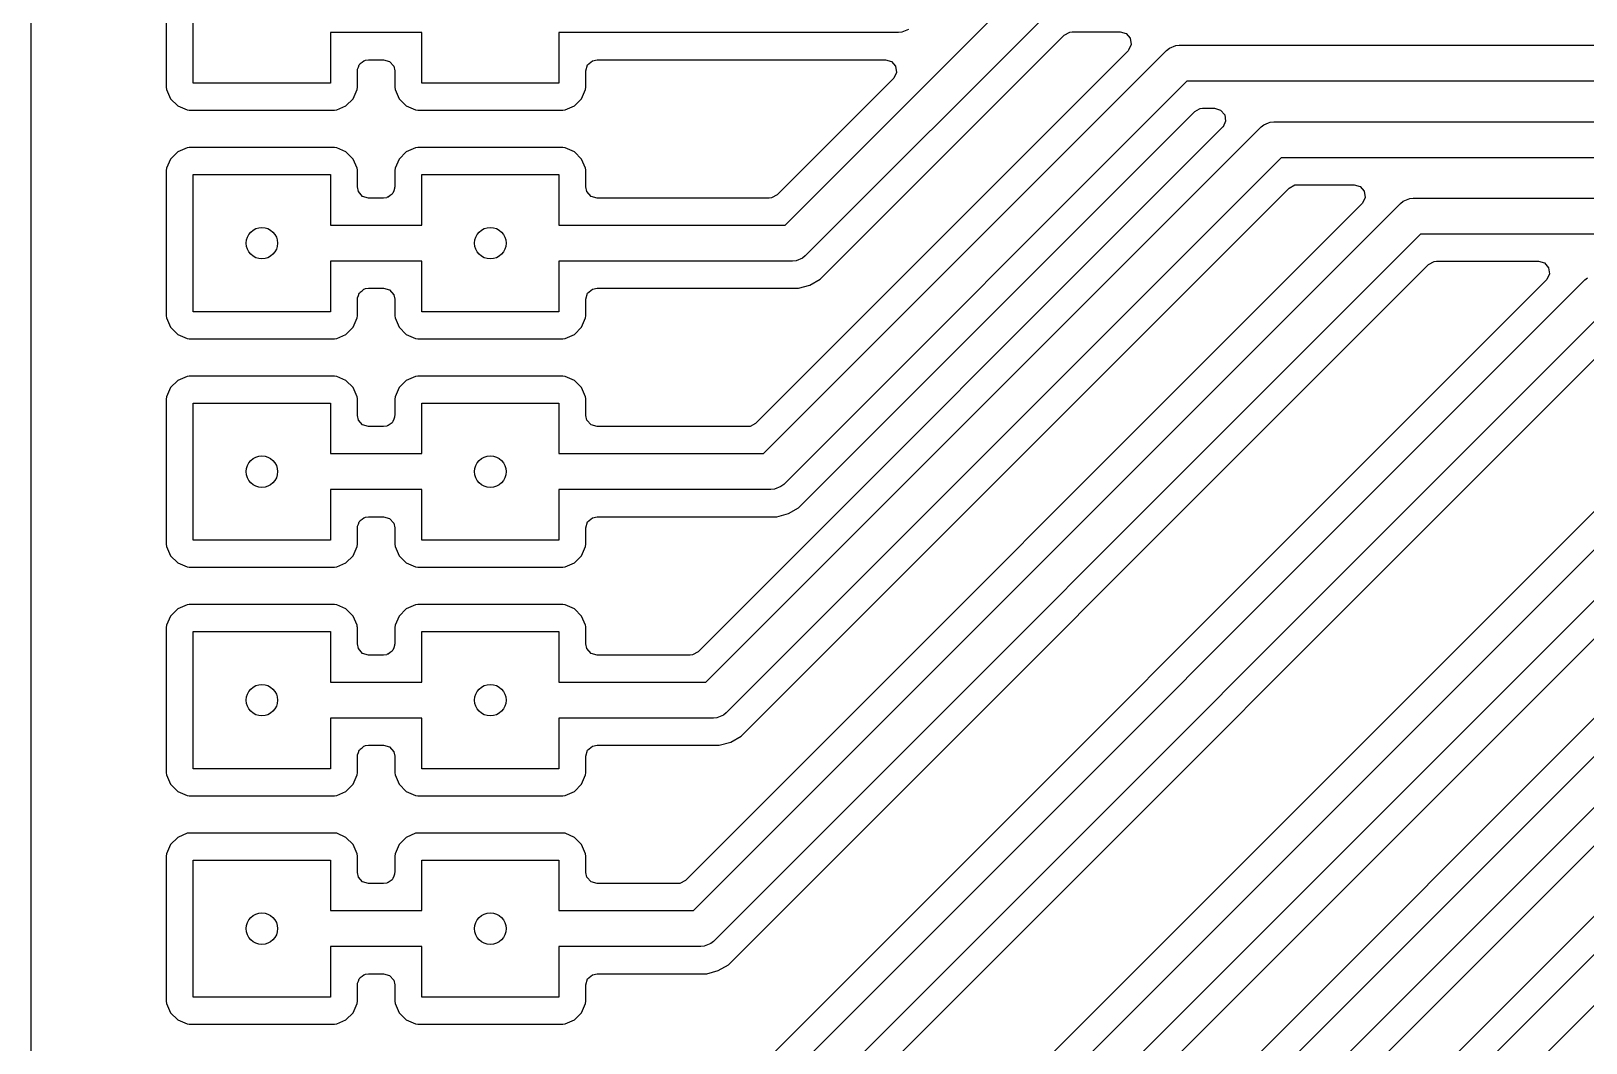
# Model space of a CAD drawing. Extents: x 0.22 to 2.58, y 0.22 to 2.18.
# Drawn here: x 0.218 to 0.898, y 1.304 to 1.746 of the extents above; entities that cross this region are included whole.
import ezdxf

# ---------------------------------------------------------------- set-up
doc = ezdxf.new("R2010")
doc.units = 0
doc.header["$MEASUREMENT"] = 0
doc.layers.add('BLACK', color=7, linetype='CONTINUOUS')

msp = doc.modelspace()

# ---------------------------------------------------------------- linework, layer by layer
at = {"layer": 'BLACK', "linetype": 'CONTINUOUS'}
for p, q in [((0.21789, 1.48531), (0.21789, 2.1772)), ((0.27707, 1.78531), (0.27707, 1.72178)), ((0.2889, 1.72354), (0.2889, 1.78354)), ((0.54792, 1.66142), (0.65782, 1.77132)), ((0.66665, 1.75787), (0.55675, 1.64798)), ((0.3889, 1.74567), (0.3489, 1.74567)), ((0.3489, 1.74567), (0.3489, 1.72354)), ((0.3889, 1.72354), (0.3889, 1.74567)), ((0.59754, 1.74567), (0.4489, 1.74567)), ((0.4489, 1.74567), (0.4489, 1.72354)), ((0.56328, 1.63778), (0.67012, 1.74461)), ((0.59908, 1.74582), (0.59754, 1.74567)), ((0.60192, 1.747), (0.59908, 1.74582)), ((0.67012, 1.74461), (0.67253, 1.74593)), ((0.67253, 1.74593), (0.67357, 1.74604)), ((0.67357, 1.74604), (0.69458, 1.74604)), ((0.69458, 1.74604), (0.69722, 1.74527)), ((0.69722, 1.74527), (0.69902, 1.74319)), ((0.69902, 1.74319), (0.69941, 1.74047)), ((0.69803, 1.73771), (0.535, 1.57468)), ((0.53847, 1.56142), (0.7149, 1.73785)), ((0.69827, 1.73796), (0.69803, 1.73771)), ((0.69941, 1.74047), (0.69827, 1.73796)), ((0.7149, 1.73785), (0.7161, 1.73883)), ((0.7161, 1.73883), (0.71894, 1.74001)), ((0.71894, 1.74001), (0.72047, 1.74016)), ((0.72047, 1.74016), (1.12441, 1.74016)), ((0.36073, 1.72896), (0.36083, 1.7293)), ((0.36073, 1.72178), (0.36073, 1.72896)), ((0.36078, 1.72965), (0.36121, 1.7306)), ((0.36083, 1.7293), (0.36078, 1.72965)), ((0.36121, 1.7306), (0.3615, 1.7316)), ((0.3615, 1.7316), (0.36177, 1.73183)), ((0.36177, 1.73183), (0.36192, 1.73215)), ((0.36192, 1.73215), (0.3628, 1.73272)), ((0.3628, 1.73272), (0.36358, 1.7334)), ((0.36358, 1.7334), (0.364, 1.73349)), ((0.364, 1.73349), (0.36423, 1.73364)), ((0.36423, 1.73364), (0.36561, 1.73384)), ((0.36561, 1.73384), (0.37219, 1.73384)), ((0.37219, 1.73384), (0.37482, 1.73306)), ((0.37482, 1.73306), (0.37663, 1.73098)), ((0.37663, 1.73098), (0.37707, 1.72896)), ((0.37707, 1.72896), (0.37707, 1.72178)), ((0.46073, 1.72896), (0.4615, 1.7316)), ((0.46073, 1.72178), (0.46073, 1.72896)), ((0.4615, 1.7316), (0.46358, 1.7334)), ((0.46358, 1.7334), (0.46561, 1.73384)), ((0.46561, 1.73384), (0.59182, 1.73384)), ((0.59182, 1.73384), (0.59446, 1.73306)), ((0.59446, 1.73306), (0.59626, 1.73098)), ((0.59626, 1.73098), (0.59666, 1.72826)), ((0.27707, 1.72178), (0.27707, 1.72178)), ((0.27707, 1.72178), (0.27718, 1.72079)), ((0.3489, 1.72354), (0.2889, 1.72354)), ((0.36061, 1.72079), (0.36073, 1.72178)), ((0.37707, 1.72178), (0.37707, 1.72178)), ((0.37707, 1.72178), (0.37718, 1.72079)), ((0.4489, 1.72354), (0.3889, 1.72354)), ((0.46061, 1.72079), (0.46073, 1.72178)), ((0.59528, 1.7255), (0.54445, 1.67468)), ((0.72373, 1.72441), (0.5473, 1.54798)), ((0.59551, 1.72576), (0.59528, 1.7255)), ((0.59666, 1.72826), (0.59551, 1.72576)), ((1.10866, 1.72441), (0.72373, 1.72441)), ((0.27718, 1.72079), (0.27718, 1.72079)), ((0.27718, 1.72079), (0.27897, 1.71674)), ((0.27897, 1.71674), (0.27897, 1.71674)), ((0.27897, 1.71674), (0.2821, 1.71361)), ((0.3557, 1.71361), (0.35883, 1.71674)), ((0.35883, 1.71674), (0.36061, 1.72079)), ((0.37718, 1.72079), (0.37718, 1.72079)), ((0.37718, 1.72079), (0.37897, 1.71674)), ((0.37897, 1.71674), (0.37897, 1.71674)), ((0.37897, 1.71674), (0.3821, 1.71361)), ((0.4557, 1.71361), (0.45883, 1.71674)), ((0.45883, 1.71674), (0.46061, 1.72079)), ((0.2821, 1.71361), (0.28614, 1.71183)), ((0.28614, 1.71183), (0.28713, 1.71171)), ((0.28713, 1.71171), (0.35066, 1.71171)), ((0.35066, 1.71171), (0.35165, 1.71183)), ((0.35066, 1.71171), (0.35066, 1.71171)), ((0.35066, 1.71171), (0.35066, 1.71171)), ((0.35165, 1.71183), (0.3557, 1.71361)), ((0.35165, 1.71183), (0.35165, 1.71183)), ((0.35165, 1.71183), (0.35165, 1.71183)), ((0.3821, 1.71361), (0.38614, 1.71183)), ((0.38614, 1.71183), (0.38713, 1.71171)), ((0.38713, 1.71171), (0.45066, 1.71171)), ((0.45066, 1.71171), (0.45165, 1.71183)), ((0.45066, 1.71171), (0.45066, 1.71171)), ((0.45066, 1.71171), (0.45066, 1.71171)), ((0.45165, 1.71183), (0.4557, 1.71361)), ((0.45165, 1.71183), (0.45165, 1.71183)), ((0.45165, 1.71183), (0.45165, 1.71183)), ((0.55383, 1.53778), (0.7272, 1.71115)), ((0.7272, 1.71115), (0.72826, 1.71173)), ((0.72826, 1.71173), (0.72928, 1.71238)), ((0.72928, 1.71238), (0.72953, 1.71242)), ((0.72953, 1.71242), (0.72962, 1.71247)), ((0.72962, 1.71247), (0.73066, 1.71258)), ((0.73066, 1.71258), (0.73592, 1.71258)), ((0.73592, 1.71258), (0.73856, 1.7118)), ((0.73856, 1.7118), (0.74036, 1.70972)), ((0.74036, 1.70972), (0.74075, 1.707)), ((0.73937, 1.70424), (0.5098, 1.47468)), ((0.51327, 1.46142), (0.75624, 1.70439)), ((0.73961, 1.7045), (0.73937, 1.70424)), ((0.74075, 1.707), (0.73961, 1.7045)), ((0.75624, 1.70439), (0.75744, 1.70537)), ((0.75744, 1.70537), (0.75944, 1.7062)), ((0.75744, 1.70537), (0.75744, 1.70537)), ((0.75944, 1.7062), (0.76027, 1.70654)), ((0.76027, 1.70654), (0.76181, 1.70669)), ((0.76027, 1.70654), (0.76027, 1.70654)), ((0.76181, 1.70669), (1.12441, 1.70669)), ((0.28614, 1.69526), (0.2821, 1.69347)), ((0.28713, 1.69537), (0.28614, 1.69526)), ((0.28614, 1.69526), (0.28614, 1.69526)), ((0.35066, 1.69537), (0.28713, 1.69537)), ((0.28713, 1.69537), (0.28713, 1.69537)), ((0.35165, 1.69526), (0.35066, 1.69537)), ((0.3557, 1.69347), (0.35165, 1.69526)), ((0.38614, 1.69526), (0.3821, 1.69347)), ((0.38713, 1.69537), (0.38614, 1.69526)), ((0.38614, 1.69526), (0.38614, 1.69526)), ((0.45066, 1.69537), (0.38713, 1.69537)), ((0.38713, 1.69537), (0.38713, 1.69537)), ((0.45165, 1.69526), (0.45066, 1.69537)), ((0.4557, 1.69347), (0.45165, 1.69526)), ((0.27897, 1.69035), (0.27718, 1.6863)), ((0.2821, 1.69347), (0.27897, 1.69035)), ((0.35883, 1.69035), (0.3557, 1.69347)), ((0.3557, 1.69347), (0.3557, 1.69347)), ((0.36061, 1.6863), (0.35883, 1.69035)), ((0.37897, 1.69035), (0.37718, 1.6863)), ((0.3821, 1.69347), (0.37897, 1.69035)), ((0.45883, 1.69035), (0.4557, 1.69347)), ((0.4557, 1.69347), (0.4557, 1.69347)), ((0.46061, 1.6863), (0.45883, 1.69035)), ((0.76507, 1.69094), (0.5221, 1.44798)), ((1.10866, 1.69094), (0.76507, 1.69094)), ((0.27718, 1.6863), (0.27707, 1.68531)), ((0.27707, 1.68531), (0.27707, 1.62178)), ((0.27718, 1.6863), (0.27718, 1.6863)), ((0.2889, 1.62354), (0.2889, 1.68354)), ((0.2889, 1.68354), (0.3489, 1.68354)), ((0.3489, 1.68354), (0.3489, 1.66142)), ((0.36069, 1.68562), (0.36061, 1.6863)), ((0.36061, 1.6863), (0.36061, 1.6863)), ((0.36061, 1.6863), (0.36061, 1.6863)), ((0.36073, 1.68531), (0.36069, 1.68562)), ((0.36073, 1.67813), (0.36073, 1.68531)), ((0.36073, 1.68531), (0.36073, 1.68531)), ((0.37718, 1.6863), (0.37707, 1.68531)), ((0.37707, 1.68531), (0.37707, 1.67813)), ((0.37718, 1.6863), (0.37718, 1.6863)), ((0.3889, 1.66142), (0.3889, 1.68354)), ((0.3889, 1.68354), (0.4489, 1.68354)), ((0.4489, 1.68354), (0.4489, 1.66142)), ((0.46069, 1.68562), (0.46061, 1.6863)), ((0.46061, 1.6863), (0.46061, 1.6863)), ((0.46061, 1.6863), (0.46061, 1.6863)), ((0.46073, 1.68531), (0.46069, 1.68562)), ((0.46073, 1.67813), (0.46073, 1.68531)), ((0.46073, 1.68531), (0.46073, 1.68531)), ((0.36117, 1.6761), (0.36073, 1.67813)), ((0.36297, 1.67402), (0.36117, 1.6761)), ((0.375, 1.67437), (0.37421, 1.67369)), ((0.37587, 1.67493), (0.375, 1.67437)), ((0.37602, 1.67526), (0.37587, 1.67493)), ((0.37629, 1.67549), (0.37602, 1.67526)), ((0.37659, 1.67649), (0.37629, 1.67549)), ((0.37702, 1.67744), (0.37659, 1.67649)), ((0.37707, 1.67813), (0.37697, 1.67779)), ((0.37697, 1.67779), (0.37702, 1.67744)), ((0.46117, 1.6761), (0.46073, 1.67813)), ((0.46297, 1.67402), (0.46117, 1.6761)), ((0.52863, 1.43778), (0.76854, 1.67768)), ((0.54445, 1.67468), (0.54203, 1.67336)), ((0.76854, 1.67768), (0.77096, 1.679)), ((0.77096, 1.679), (0.772, 1.67911)), ((0.772, 1.67911), (0.79694, 1.67911)), ((0.79694, 1.67911), (0.79958, 1.67834)), ((0.79958, 1.67834), (0.80138, 1.67626)), ((0.80138, 1.67626), (0.80177, 1.67354)), ((0.36561, 1.67325), (0.36297, 1.67402)), ((0.37219, 1.67325), (0.36561, 1.67325)), ((0.37356, 1.67345), (0.37219, 1.67325)), ((0.3738, 1.6736), (0.37356, 1.67345)), ((0.37421, 1.67369), (0.3738, 1.6736)), ((0.46561, 1.67325), (0.46297, 1.67402)), ((0.541, 1.67325), (0.46561, 1.67325)), ((0.80039, 1.67078), (0.50429, 1.37468)), ((0.50776, 1.36142), (0.81727, 1.67092)), ((0.54203, 1.67336), (0.541, 1.67325)), ((0.80063, 1.67104), (0.80039, 1.67078)), ((0.80177, 1.67354), (0.80063, 1.67104)), ((0.81727, 1.67092), (0.81846, 1.6719)), ((0.81846, 1.6719), (0.8213, 1.67308)), ((0.8213, 1.67308), (0.82283, 1.67323)), ((0.82283, 1.67323), (1.12441, 1.67323)), ((0.3489, 1.66142), (0.3889, 1.66142)), ((0.4489, 1.66142), (0.54792, 1.66142)), ((0.8261, 1.65748), (0.51659, 1.34798)), ((1.10866, 1.65748), (0.8261, 1.65748)), ((0.55556, 1.647), (0.55272, 1.64582)), ((0.55675, 1.64798), (0.55556, 1.647)), ((0.3889, 1.64567), (0.3489, 1.64567)), ((0.3489, 1.64567), (0.3489, 1.62354)), ((0.3889, 1.62354), (0.3889, 1.64567)), ((0.55118, 1.64567), (0.4489, 1.64567)), ((0.4489, 1.64567), (0.4489, 1.62354)), ((0.52312, 1.33778), (0.82957, 1.64422)), ((0.55272, 1.64582), (0.55118, 1.64567)), ((0.82957, 1.64422), (0.83198, 1.64554)), ((0.83198, 1.64554), (0.83302, 1.64565)), ((0.83302, 1.64565), (0.87765, 1.64565)), ((0.87765, 1.64565), (0.88029, 1.64487)), ((0.88029, 1.64487), (0.88209, 1.6428)), ((0.88209, 1.6428), (0.88248, 1.64007)), ((0.3628, 1.63272), (0.36358, 1.6334)), ((0.36358, 1.6334), (0.364, 1.63349)), ((0.364, 1.63349), (0.36423, 1.63364)), ((0.36423, 1.63364), (0.36561, 1.63384)), ((0.36561, 1.63384), (0.37219, 1.63384)), ((0.37219, 1.63384), (0.37482, 1.63306)), ((0.4615, 1.6316), (0.46358, 1.6334)), ((0.46358, 1.6334), (0.46561, 1.63384)), ((0.46561, 1.63384), (0.55378, 1.63384)), ((0.8811, 1.63732), (0.51846, 1.27468)), ((0.52194, 1.26142), (0.89798, 1.63746)), ((0.55378, 1.63384), (0.55879, 1.63518)), ((0.55378, 1.63384), (0.55378, 1.63384)), ((0.55879, 1.63518), (0.56328, 1.63778)), ((0.88134, 1.63757), (0.8811, 1.63732)), ((0.88248, 1.64007), (0.88134, 1.63757)), ((0.89798, 1.63746), (0.89917, 1.63844)), ((0.36073, 1.62896), (0.36083, 1.6293)), ((0.36073, 1.62178), (0.36073, 1.62896)), ((0.36078, 1.62965), (0.36121, 1.6306)), ((0.36083, 1.6293), (0.36078, 1.62965)), ((0.36121, 1.6306), (0.3615, 1.6316)), ((0.3615, 1.6316), (0.36177, 1.63183)), ((0.36177, 1.63183), (0.36192, 1.63215)), ((0.36192, 1.63215), (0.3628, 1.63272)), ((0.37482, 1.63306), (0.37663, 1.63098)), ((0.37663, 1.63098), (0.37707, 1.62896)), ((0.37707, 1.62896), (0.37707, 1.62178)), ((0.46073, 1.62896), (0.4615, 1.6316)), ((0.46073, 1.62178), (0.46073, 1.62896)), ((0.27707, 1.62178), (0.27707, 1.62178)), ((0.27707, 1.62178), (0.27718, 1.62079)), ((0.27718, 1.62079), (0.27718, 1.62079)), ((0.27718, 1.62079), (0.27897, 1.61674)), ((0.3489, 1.62354), (0.2889, 1.62354)), ((0.35883, 1.61674), (0.36061, 1.62079)), ((0.36061, 1.62079), (0.36073, 1.62178)), ((0.37707, 1.62178), (0.37707, 1.62178)), ((0.37707, 1.62178), (0.37718, 1.62079)), ((0.37718, 1.62079), (0.37718, 1.62079)), ((0.37718, 1.62079), (0.37897, 1.61674)), ((0.4489, 1.62354), (0.3889, 1.62354)), ((0.45883, 1.61674), (0.46061, 1.62079)), ((0.46061, 1.62079), (0.46073, 1.62178)), ((0.9068, 1.62402), (0.53076, 1.24798)), ((0.27897, 1.61674), (0.27897, 1.61674)), ((0.27897, 1.61674), (0.2821, 1.61361)), ((0.2821, 1.61361), (0.28614, 1.61183)), ((0.35165, 1.61183), (0.3557, 1.61361)), ((0.3557, 1.61361), (0.35883, 1.61674)), ((0.37897, 1.61674), (0.37897, 1.61674)), ((0.37897, 1.61674), (0.3821, 1.61361)), ((0.3821, 1.61361), (0.38614, 1.61183)), ((0.45165, 1.61183), (0.4557, 1.61361)), ((0.4557, 1.61361), (0.45883, 1.61674)), ((0.28614, 1.61183), (0.28713, 1.61171)), ((0.28713, 1.61171), (0.35066, 1.61171)), ((0.35066, 1.61171), (0.35165, 1.61183)), ((0.35066, 1.61171), (0.35066, 1.61171)), ((0.35066, 1.61171), (0.35066, 1.61171)), ((0.35165, 1.61183), (0.35165, 1.61183)), ((0.35165, 1.61183), (0.35165, 1.61183)), ((0.38614, 1.61183), (0.38713, 1.61171)), ((0.38713, 1.61171), (0.45066, 1.61171)), ((0.45066, 1.61171), (0.45165, 1.61183)), ((0.45066, 1.61171), (0.45066, 1.61171)), ((0.45066, 1.61171), (0.45066, 1.61171)), ((0.45165, 1.61183), (0.45165, 1.61183)), ((0.45165, 1.61183), (0.45165, 1.61183)), ((0.5373, 1.23778), (0.91028, 1.61076)), ((0.96969, 1.60385), (0.54051, 1.17468)), ((0.54398, 1.16142), (0.98656, 1.60399)), ((0.2821, 1.59347), (0.27897, 1.59035)), ((0.28614, 1.59526), (0.2821, 1.59347)), ((0.28713, 1.59537), (0.28614, 1.59526)), ((0.28614, 1.59526), (0.28614, 1.59526)), ((0.35066, 1.59537), (0.28713, 1.59537)), ((0.28713, 1.59537), (0.28713, 1.59537)), ((0.35165, 1.59526), (0.35066, 1.59537)), ((0.3557, 1.59347), (0.35165, 1.59526)), ((0.35883, 1.59035), (0.3557, 1.59347)), ((0.3557, 1.59347), (0.3557, 1.59347)), ((0.3821, 1.59347), (0.37897, 1.59035)), ((0.38614, 1.59526), (0.3821, 1.59347)), ((0.38713, 1.59537), (0.38614, 1.59526)), ((0.38614, 1.59526), (0.38614, 1.59526)), ((0.45066, 1.59537), (0.38713, 1.59537)), ((0.38713, 1.59537), (0.38713, 1.59537)), ((0.45165, 1.59526), (0.45066, 1.59537)), ((0.4557, 1.59347), (0.45165, 1.59526)), ((0.45883, 1.59035), (0.4557, 1.59347)), ((0.4557, 1.59347), (0.4557, 1.59347)), ((0.27718, 1.5863), (0.27707, 1.58531)), ((0.27897, 1.59035), (0.27718, 1.5863)), ((0.27718, 1.5863), (0.27718, 1.5863)), ((0.36061, 1.5863), (0.35883, 1.59035)), ((0.36069, 1.58562), (0.36061, 1.5863)), ((0.36061, 1.5863), (0.36061, 1.5863)), ((0.36061, 1.5863), (0.36061, 1.5863)), ((0.37718, 1.5863), (0.37707, 1.58531)), ((0.37897, 1.59035), (0.37718, 1.5863)), ((0.37718, 1.5863), (0.37718, 1.5863)), ((0.46061, 1.5863), (0.45883, 1.59035)), ((0.46069, 1.58562), (0.46061, 1.5863)), ((0.46061, 1.5863), (0.46061, 1.5863)), ((0.46061, 1.5863), (0.46061, 1.5863)), ((0.99539, 1.59055), (0.55281, 1.14798)), ((0.27707, 1.58531), (0.27707, 1.52178)), ((0.2889, 1.52354), (0.2889, 1.58354)), ((0.2889, 1.58354), (0.3489, 1.58354)), ((0.3489, 1.58354), (0.3489, 1.56142)), ((0.36073, 1.58531), (0.36069, 1.58562)), ((0.36073, 1.57813), (0.36073, 1.58531)), ((0.36073, 1.58531), (0.36073, 1.58531)), ((0.37707, 1.58531), (0.37707, 1.57813)), ((0.3889, 1.56142), (0.3889, 1.58354)), ((0.3889, 1.58354), (0.4489, 1.58354)), ((0.4489, 1.58354), (0.4489, 1.56142)), ((0.46073, 1.58531), (0.46069, 1.58562)), ((0.46073, 1.57813), (0.46073, 1.58531)), ((0.46073, 1.58531), (0.46073, 1.58531)), ((0.36117, 1.5761), (0.36073, 1.57813)), ((0.36297, 1.57402), (0.36117, 1.5761)), ((0.36561, 1.57325), (0.36297, 1.57402)), ((0.37219, 1.57325), (0.36561, 1.57325)), ((0.37356, 1.57345), (0.37219, 1.57325)), ((0.3738, 1.5736), (0.37356, 1.57345)), ((0.37421, 1.57369), (0.3738, 1.5736)), ((0.375, 1.57437), (0.37421, 1.57369)), ((0.37587, 1.57493), (0.375, 1.57437)), ((0.37602, 1.57526), (0.37587, 1.57493)), ((0.37629, 1.57549), (0.37602, 1.57526)), ((0.37659, 1.57649), (0.37629, 1.57549)), ((0.37702, 1.57744), (0.37659, 1.57649)), ((0.37707, 1.57813), (0.37697, 1.57779)), ((0.37697, 1.57779), (0.37702, 1.57744)), ((0.46117, 1.5761), (0.46073, 1.57813)), ((0.46297, 1.57402), (0.46117, 1.5761)), ((0.46561, 1.57325), (0.46297, 1.57402)), ((0.53155, 1.57325), (0.46561, 1.57325)), ((0.53259, 1.57336), (0.53155, 1.57325)), ((0.535, 1.57468), (0.53259, 1.57336)), ((0.55934, 1.13778), (0.99886, 1.57729)), ((1.02677, 1.57039), (0.53106, 1.07468)), ((0.53453, 1.06142), (1.04364, 1.57053)), ((0.3489, 1.56142), (0.3889, 1.56142)), ((0.4489, 1.56142), (0.53847, 1.56142)), ((1.05247, 1.55709), (0.54336, 1.04798)), ((0.3889, 1.54567), (0.3489, 1.54567)), ((0.3489, 1.54567), (0.3489, 1.52354)), ((0.3889, 1.52354), (0.3889, 1.54567)), ((0.54173, 1.54567), (0.4489, 1.54567)), ((0.4489, 1.54567), (0.4489, 1.52354)), ((0.54327, 1.54582), (0.54173, 1.54567)), ((0.54611, 1.547), (0.54327, 1.54582)), ((0.5473, 1.54798), (0.54611, 1.547)), ((0.54989, 1.03778), (1.05594, 1.54383)), ((0.36121, 1.5306), (0.3615, 1.5316)), ((0.3615, 1.5316), (0.36177, 1.53183)), ((0.36177, 1.53183), (0.36192, 1.53215)), ((0.36192, 1.53215), (0.3628, 1.53272)), ((0.3628, 1.53272), (0.36358, 1.5334)), ((0.36358, 1.5334), (0.364, 1.53349)), ((0.364, 1.53349), (0.36423, 1.53364)), ((0.36423, 1.53364), (0.36561, 1.53384)), ((0.36561, 1.53384), (0.37219, 1.53384)), ((0.37219, 1.53384), (0.37482, 1.53306)), ((0.37482, 1.53306), (0.37663, 1.53098)), ((0.46073, 1.52896), (0.4615, 1.5316)), ((0.4615, 1.5316), (0.46358, 1.5334)), ((0.46358, 1.5334), (0.46561, 1.53384)), ((0.46561, 1.53384), (0.54433, 1.53384)), ((1.07992, 1.53692), (0.52083, 0.97783)), ((0.5243, 0.96457), (1.09679, 1.53706)), ((0.54433, 1.53384), (0.54934, 1.53518)), ((0.54433, 1.53384), (0.54433, 1.53384)), ((0.54934, 1.53518), (0.55383, 1.53778)), ((0.36073, 1.52896), (0.36083, 1.5293)), ((0.36073, 1.52178), (0.36073, 1.52896)), ((0.36078, 1.52965), (0.36121, 1.5306)), ((0.36083, 1.5293), (0.36078, 1.52965)), ((0.37663, 1.53098), (0.37707, 1.52896)), ((0.37707, 1.52896), (0.37707, 1.52178)), ((0.46073, 1.52178), (0.46073, 1.52896)), ((0.27707, 1.52178), (0.27707, 1.52178)), ((0.27707, 1.52178), (0.27718, 1.52079)), ((0.27718, 1.52079), (0.27718, 1.52079)), ((0.27718, 1.52079), (0.27897, 1.51674)), ((0.3489, 1.52354), (0.2889, 1.52354)), ((0.35883, 1.51674), (0.36061, 1.52079)), ((0.36061, 1.52079), (0.36073, 1.52178)), ((0.37707, 1.52178), (0.37707, 1.52178)), ((0.37707, 1.52178), (0.37718, 1.52079)), ((0.37718, 1.52079), (0.37718, 1.52079)), ((0.37718, 1.52079), (0.37897, 1.51674)), ((0.4489, 1.52354), (0.3889, 1.52354)), ((0.45883, 1.51674), (0.46061, 1.52079)), ((0.46061, 1.52079), (0.46073, 1.52178)), ((1.10562, 1.52362), (0.53313, 0.95113)), ((0.27897, 1.51674), (0.27897, 1.51674)), ((0.27897, 1.51674), (0.2821, 1.51361)), ((0.2821, 1.51361), (0.28614, 1.51183)), ((0.28614, 1.51183), (0.28713, 1.51171)), ((0.28713, 1.51171), (0.35066, 1.51171)), ((0.35066, 1.51171), (0.35165, 1.51183)), ((0.35066, 1.51171), (0.35066, 1.51171)), ((0.35066, 1.51171), (0.35066, 1.51171)), ((0.35165, 1.51183), (0.3557, 1.51361)), ((0.35165, 1.51183), (0.35165, 1.51183)), ((0.35165, 1.51183), (0.35165, 1.51183)), ((0.3557, 1.51361), (0.35883, 1.51674)), ((0.37897, 1.51674), (0.37897, 1.51674)), ((0.37897, 1.51674), (0.3821, 1.51361)), ((0.3821, 1.51361), (0.38614, 1.51183)), ((0.38614, 1.51183), (0.38713, 1.51171)), ((0.38713, 1.51171), (0.45066, 1.51171)), ((0.45066, 1.51171), (0.45165, 1.51183)), ((0.45066, 1.51171), (0.45066, 1.51171)), ((0.45066, 1.51171), (0.45066, 1.51171)), ((0.45165, 1.51183), (0.4557, 1.51361)), ((0.45165, 1.51183), (0.45165, 1.51183)), ((0.45165, 1.51183), (0.45165, 1.51183)), ((0.4557, 1.51361), (0.45883, 1.51674)), ((0.2821, 1.49347), (0.27897, 1.49035)), ((0.28614, 1.49526), (0.2821, 1.49347)), ((0.28713, 1.49537), (0.28614, 1.49526)), ((0.28614, 1.49526), (0.28614, 1.49526)), ((0.35066, 1.49537), (0.28713, 1.49537)), ((0.28713, 1.49537), (0.28713, 1.49537)), ((0.35165, 1.49526), (0.35066, 1.49537)), ((0.3557, 1.49347), (0.35165, 1.49526)), ((0.35883, 1.49035), (0.3557, 1.49347)), ((0.3557, 1.49347), (0.3557, 1.49347)), ((0.3821, 1.49347), (0.37897, 1.49035)), ((0.38614, 1.49526), (0.3821, 1.49347)), ((0.38713, 1.49537), (0.38614, 1.49526)), ((0.38614, 1.49526), (0.38614, 1.49526)), ((0.45066, 1.49537), (0.38713, 1.49537)), ((0.38713, 1.49537), (0.38713, 1.49537)), ((0.45165, 1.49526), (0.45066, 1.49537)), ((0.4557, 1.49347), (0.45165, 1.49526)), ((0.45883, 1.49035), (0.4557, 1.49347)), ((0.4557, 1.49347), (0.4557, 1.49347)), ((0.21789, 0.88531), (0.21789, 1.48531)), ((0.27718, 1.4863), (0.27707, 1.48531)), ((0.27707, 1.48531), (0.27707, 1.42178)), ((0.27897, 1.49035), (0.27718, 1.4863)), ((0.27718, 1.4863), (0.27718, 1.4863)), ((0.36061, 1.4863), (0.35883, 1.49035)), ((0.36068, 1.48573), (0.36061, 1.4863)), ((0.36061, 1.4863), (0.36061, 1.4863)), ((0.36061, 1.4863), (0.36061, 1.4863)), ((0.36073, 1.48531), (0.36068, 1.48573)), ((0.36073, 1.47813), (0.36073, 1.48531)), ((0.36073, 1.48531), (0.36073, 1.48531)), ((0.37718, 1.4863), (0.37707, 1.48531)), ((0.37707, 1.48531), (0.37707, 1.47813)), ((0.37897, 1.49035), (0.37718, 1.4863)), ((0.37718, 1.4863), (0.37718, 1.4863)), ((0.46061, 1.4863), (0.45883, 1.49035)), ((0.46068, 1.48573), (0.46061, 1.4863)), ((0.46061, 1.4863), (0.46061, 1.4863)), ((0.46061, 1.4863), (0.46061, 1.4863)), ((0.46073, 1.48531), (0.46068, 1.48573)), ((0.46073, 1.47813), (0.46073, 1.48531)), ((0.46073, 1.48531), (0.46073, 1.48531)), ((0.2889, 1.42354), (0.2889, 1.48354)), ((0.2889, 1.48354), (0.3489, 1.48354)), ((0.3489, 1.48354), (0.3489, 1.46142)), ((0.36117, 1.4761), (0.36073, 1.47813)), ((0.37702, 1.47744), (0.37659, 1.47649)), ((0.37707, 1.47813), (0.37697, 1.47779)), ((0.37697, 1.47779), (0.37702, 1.47744)), ((0.3889, 1.46142), (0.3889, 1.48354)), ((0.3889, 1.48354), (0.4489, 1.48354)), ((0.4489, 1.48354), (0.4489, 1.46142)), ((0.46117, 1.4761), (0.46073, 1.47813)), ((0.36297, 1.47402), (0.36117, 1.4761)), ((0.36561, 1.47325), (0.36297, 1.47402)), ((0.37219, 1.47325), (0.36561, 1.47325)), ((0.37356, 1.47345), (0.37219, 1.47325)), ((0.3738, 1.4736), (0.37356, 1.47345)), ((0.37421, 1.47369), (0.3738, 1.4736)), ((0.375, 1.47437), (0.37421, 1.47369)), ((0.37587, 1.47493), (0.375, 1.47437)), ((0.37602, 1.47526), (0.37587, 1.47493)), ((0.37629, 1.47549), (0.37602, 1.47526)), ((0.37659, 1.47649), (0.37629, 1.47549)), ((0.46297, 1.47402), (0.46117, 1.4761)), ((0.46561, 1.47325), (0.46297, 1.47402)), ((0.50635, 1.47325), (0.46561, 1.47325)), ((0.50739, 1.47336), (0.50635, 1.47325)), ((0.5098, 1.47468), (0.50739, 1.47336)), ((0.3489, 1.46142), (0.3889, 1.46142)), ((0.4489, 1.46142), (0.51327, 1.46142)), ((0.3889, 1.44567), (0.3489, 1.44567)), ((0.3489, 1.44567), (0.3489, 1.42354)), ((0.3889, 1.42354), (0.3889, 1.44567)), ((0.51654, 1.44567), (0.4489, 1.44567)), ((0.4489, 1.44567), (0.4489, 1.42354)), ((0.51807, 1.44582), (0.51654, 1.44567)), ((0.52091, 1.447), (0.51807, 1.44582)), ((0.5221, 1.44798), (0.52091, 1.447)), ((0.52414, 1.43518), (0.52863, 1.43778)), ((0.36073, 1.42896), (0.36083, 1.4293)), ((0.36078, 1.42965), (0.36121, 1.4306)), ((0.36083, 1.4293), (0.36078, 1.42965)), ((0.36121, 1.4306), (0.3615, 1.4316)), ((0.3615, 1.4316), (0.36177, 1.43183)), ((0.36177, 1.43183), (0.36192, 1.43215)), ((0.36192, 1.43215), (0.3628, 1.43272)), ((0.3628, 1.43272), (0.36358, 1.4334)), ((0.36358, 1.4334), (0.364, 1.43349)), ((0.364, 1.43349), (0.36423, 1.43364)), ((0.36423, 1.43364), (0.36561, 1.43384)), ((0.36561, 1.43384), (0.37219, 1.43384)), ((0.37219, 1.43384), (0.37482, 1.43306)), ((0.37482, 1.43306), (0.37663, 1.43098)), ((0.37663, 1.43098), (0.37707, 1.42896)), ((0.46073, 1.42896), (0.4615, 1.4316)), ((0.4615, 1.4316), (0.46358, 1.4334)), ((0.46358, 1.4334), (0.46561, 1.43384)), ((0.46561, 1.43384), (0.51913, 1.43384)), ((0.51913, 1.43384), (0.52414, 1.43518)), ((0.51913, 1.43384), (0.51913, 1.43384)), ((0.3489, 1.42354), (0.2889, 1.42354)), ((0.36073, 1.42178), (0.36073, 1.42896)), ((0.37707, 1.42896), (0.37707, 1.42178)), ((0.4489, 1.42354), (0.3889, 1.42354)), ((0.46073, 1.42178), (0.46073, 1.42896)), ((0.27707, 1.42178), (0.27707, 1.42178)), ((0.27707, 1.42178), (0.27718, 1.42079)), ((0.27718, 1.42079), (0.27718, 1.42079)), ((0.27718, 1.42079), (0.27897, 1.41674)), ((0.27897, 1.41674), (0.27897, 1.41674)), ((0.27897, 1.41674), (0.2821, 1.41361)), ((0.3557, 1.41361), (0.35883, 1.41674)), ((0.35883, 1.41674), (0.36061, 1.42079)), ((0.36061, 1.42079), (0.36073, 1.42178)), ((0.37707, 1.42178), (0.37707, 1.42178)), ((0.37707, 1.42178), (0.37718, 1.42079)), ((0.37718, 1.42079), (0.37718, 1.42079)), ((0.37718, 1.42079), (0.37897, 1.41674)), ((0.37897, 1.41674), (0.37897, 1.41674)), ((0.37897, 1.41674), (0.3821, 1.41361)), ((0.4557, 1.41361), (0.45883, 1.41674)), ((0.45883, 1.41674), (0.46061, 1.42079)), ((0.46061, 1.42079), (0.46073, 1.42178)), ((0.2821, 1.41361), (0.28614, 1.41183)), ((0.28614, 1.41183), (0.28713, 1.41171)), ((0.28713, 1.41171), (0.35066, 1.41171)), ((0.35066, 1.41171), (0.35165, 1.41183)), ((0.35066, 1.41171), (0.35066, 1.41171)), ((0.35066, 1.41171), (0.35066, 1.41171)), ((0.35165, 1.41183), (0.3557, 1.41361)), ((0.35165, 1.41183), (0.35165, 1.41183)), ((0.35165, 1.41183), (0.35165, 1.41183)), ((0.3821, 1.41361), (0.38614, 1.41183)), ((0.38614, 1.41183), (0.38713, 1.41171)), ((0.38713, 1.41171), (0.45066, 1.41171)), ((0.45066, 1.41171), (0.45165, 1.41183)), ((0.45066, 1.41171), (0.45066, 1.41171)), ((0.45066, 1.41171), (0.45066, 1.41171)), ((0.45165, 1.41183), (0.4557, 1.41361)), ((0.45165, 1.41183), (0.45165, 1.41183)), ((0.45165, 1.41183), (0.45165, 1.41183)), ((0.28614, 1.39526), (0.2821, 1.39347)), ((0.28713, 1.39537), (0.28614, 1.39526)), ((0.28614, 1.39526), (0.28614, 1.39526)), ((0.35066, 1.39537), (0.28713, 1.39537)), ((0.28713, 1.39537), (0.28713, 1.39537)), ((0.35165, 1.39526), (0.35066, 1.39537)), ((0.3557, 1.39347), (0.35165, 1.39526)), ((0.38614, 1.39526), (0.3821, 1.39347)), ((0.38713, 1.39537), (0.38614, 1.39526)), ((0.38614, 1.39526), (0.38614, 1.39526)), ((0.45066, 1.39537), (0.38713, 1.39537)), ((0.38713, 1.39537), (0.38713, 1.39537)), ((0.45165, 1.39526), (0.45066, 1.39537)), ((0.4557, 1.39347), (0.45165, 1.39526)), ((0.27897, 1.39035), (0.27718, 1.3863)), ((0.2821, 1.39347), (0.27897, 1.39035)), ((0.35883, 1.39035), (0.3557, 1.39347)), ((0.3557, 1.39347), (0.3557, 1.39347)), ((0.36061, 1.3863), (0.35883, 1.39035)), ((0.37897, 1.39035), (0.37718, 1.3863)), ((0.3821, 1.39347), (0.37897, 1.39035)), ((0.45883, 1.39035), (0.4557, 1.39347)), ((0.4557, 1.39347), (0.4557, 1.39347)), ((0.46061, 1.3863), (0.45883, 1.39035)), ((0.27718, 1.3863), (0.27707, 1.38531)), ((0.27707, 1.38531), (0.27707, 1.32178)), ((0.27718, 1.3863), (0.27718, 1.3863)), ((0.2889, 1.32354), (0.2889, 1.38354)), ((0.2889, 1.38354), (0.3489, 1.38354)), ((0.3489, 1.38354), (0.3489, 1.36142)), ((0.36073, 1.38531), (0.36061, 1.3863)), ((0.36061, 1.3863), (0.36061, 1.3863)), ((0.36061, 1.3863), (0.36061, 1.3863)), ((0.36073, 1.37813), (0.36073, 1.38531)), ((0.36073, 1.38531), (0.36073, 1.38531)), ((0.36073, 1.38531), (0.36073, 1.38531)), ((0.37718, 1.3863), (0.37707, 1.38531)), ((0.37707, 1.38531), (0.37707, 1.37813)), ((0.37718, 1.3863), (0.37718, 1.3863)), ((0.3889, 1.36142), (0.3889, 1.38354)), ((0.3889, 1.38354), (0.4489, 1.38354)), ((0.4489, 1.38354), (0.4489, 1.36142)), ((0.46073, 1.38531), (0.46061, 1.3863)), ((0.46061, 1.3863), (0.46061, 1.3863)), ((0.46061, 1.3863), (0.46061, 1.3863)), ((0.46073, 1.37813), (0.46073, 1.38531)), ((0.46073, 1.38531), (0.46073, 1.38531)), ((0.46073, 1.38531), (0.46073, 1.38531)), ((0.36117, 1.3761), (0.36073, 1.37813)), ((0.36297, 1.37402), (0.36117, 1.3761)), ((0.37587, 1.37493), (0.375, 1.37437)), ((0.37602, 1.37526), (0.37587, 1.37493)), ((0.37629, 1.37549), (0.37602, 1.37526)), ((0.37659, 1.37649), (0.37629, 1.37549)), ((0.37702, 1.37744), (0.37659, 1.37649)), ((0.37707, 1.37813), (0.37697, 1.37779)), ((0.37697, 1.37779), (0.37702, 1.37744)), ((0.46117, 1.3761), (0.46073, 1.37813)), ((0.46297, 1.37402), (0.46117, 1.3761)), ((0.50429, 1.37468), (0.50188, 1.37336)), ((0.36561, 1.37325), (0.36297, 1.37402)), ((0.37219, 1.37325), (0.36561, 1.37325)), ((0.37356, 1.37345), (0.37219, 1.37325)), ((0.3738, 1.3736), (0.37356, 1.37345)), ((0.37421, 1.37369), (0.3738, 1.3736)), ((0.375, 1.37437), (0.37421, 1.37369)), ((0.46561, 1.37325), (0.46297, 1.37402)), ((0.50084, 1.37325), (0.46561, 1.37325)), ((0.50188, 1.37336), (0.50084, 1.37325)), ((0.3489, 1.36142), (0.3889, 1.36142)), ((0.4489, 1.36142), (0.50776, 1.36142)), ((0.51659, 1.34798), (0.5154, 1.347)), ((0.3889, 1.34567), (0.3489, 1.34567)), ((0.3489, 1.34567), (0.3489, 1.32354)), ((0.3889, 1.32354), (0.3889, 1.34567)), ((0.51102, 1.34567), (0.4489, 1.34567)), ((0.4489, 1.34567), (0.4489, 1.32354)), ((0.51256, 1.34582), (0.51102, 1.34567)), ((0.5154, 1.347), (0.51256, 1.34582)), ((0.51362, 1.33384), (0.51863, 1.33518)), ((0.51863, 1.33518), (0.52312, 1.33778)), ((0.36073, 1.32896), (0.36083, 1.3293)), ((0.36073, 1.32178), (0.36073, 1.32896)), ((0.36078, 1.32965), (0.36121, 1.3306)), ((0.36083, 1.3293), (0.36078, 1.32965)), ((0.36121, 1.3306), (0.3615, 1.3316)), ((0.3615, 1.3316), (0.36177, 1.33183)), ((0.36177, 1.33183), (0.36192, 1.33215)), ((0.36192, 1.33215), (0.3628, 1.33272)), ((0.3628, 1.33272), (0.36358, 1.3334)), ((0.36358, 1.3334), (0.364, 1.33349)), ((0.364, 1.33349), (0.36423, 1.33364)), ((0.36423, 1.33364), (0.36561, 1.33384)), ((0.36561, 1.33384), (0.37219, 1.33384)), ((0.37219, 1.33384), (0.37482, 1.33306)), ((0.37482, 1.33306), (0.37663, 1.33098)), ((0.37663, 1.33098), (0.37707, 1.32896)), ((0.37707, 1.32896), (0.37707, 1.32178)), ((0.46073, 1.32896), (0.4615, 1.3316)), ((0.46073, 1.32178), (0.46073, 1.32896)), ((0.4615, 1.3316), (0.46358, 1.3334)), ((0.46358, 1.3334), (0.46561, 1.33384)), ((0.46561, 1.33384), (0.51362, 1.33384)), ((0.51362, 1.33384), (0.51362, 1.33384)), ((0.27707, 1.32178), (0.27707, 1.32178)), ((0.27707, 1.32178), (0.27718, 1.32079)), ((0.27718, 1.32079), (0.27718, 1.32079)), ((0.27718, 1.32079), (0.27897, 1.31674)), ((0.3489, 1.32354), (0.2889, 1.32354)), ((0.35883, 1.31674), (0.36061, 1.32079)), ((0.36061, 1.32079), (0.36073, 1.32178)), ((0.37707, 1.32178), (0.37707, 1.32178)), ((0.37707, 1.32178), (0.37718, 1.32079)), ((0.37718, 1.32079), (0.37718, 1.32079)), ((0.37718, 1.32079), (0.37897, 1.31674)), ((0.4489, 1.32354), (0.3889, 1.32354)), ((0.45883, 1.31674), (0.46061, 1.32079)), ((0.46061, 1.32079), (0.46073, 1.32178)), ((0.27897, 1.31674), (0.27897, 1.31674)), ((0.27897, 1.31674), (0.2821, 1.31361)), ((0.2821, 1.31361), (0.28614, 1.31183)), ((0.35165, 1.31183), (0.3557, 1.31361)), ((0.3557, 1.31361), (0.35883, 1.31674)), ((0.37897, 1.31674), (0.37897, 1.31674)), ((0.37897, 1.31674), (0.3821, 1.31361)), ((0.3821, 1.31361), (0.38614, 1.31183)), ((0.45165, 1.31183), (0.4557, 1.31361)), ((0.4557, 1.31361), (0.45883, 1.31674)), ((0.28614, 1.31183), (0.28713, 1.31171)), ((0.28713, 1.31171), (0.35066, 1.31171)), ((0.35066, 1.31171), (0.35165, 1.31183)), ((0.35066, 1.31171), (0.35066, 1.31171)), ((0.35066, 1.31171), (0.35066, 1.31171)), ((0.35165, 1.31183), (0.35165, 1.31183)), ((0.35165, 1.31183), (0.35165, 1.31183)), ((0.38614, 1.31183), (0.38713, 1.31171)), ((0.38713, 1.31171), (0.45066, 1.31171)), ((0.45066, 1.31171), (0.45165, 1.31183)), ((0.45066, 1.31171), (0.45066, 1.31171)), ((0.45066, 1.31171), (0.45066, 1.31171)), ((0.45165, 1.31183), (0.45165, 1.31183)), ((0.45165, 1.31183), (0.45165, 1.31183))]:
    msp.add_line(p, q, dxfattribs=at)
at = {"layer": 'BLACK'}
for centre in [(0.3189, 1.65354), (0.4189, 1.65354), (0.3189, 1.55354), (0.4189, 1.55354), (0.3189, 1.45354), (0.4189, 1.45354), (0.3189, 1.35354), (0.4189, 1.35354)]:
    msp.add_circle(centre, 0.00689, dxfattribs=at)
at = {"layer": 'WHITE'}
for centre in [(0.3189, 1.65354), (0.4189, 1.65354), (0.3189, 1.55354), (0.4189, 1.55354), (0.3189, 1.45354), (0.4189, 1.45354), (0.3189, 1.35354), (0.4189, 1.35354)]:
    msp.add_circle(centre, 0.00689, dxfattribs=at)

doc.saveas('drawing.dxf')
